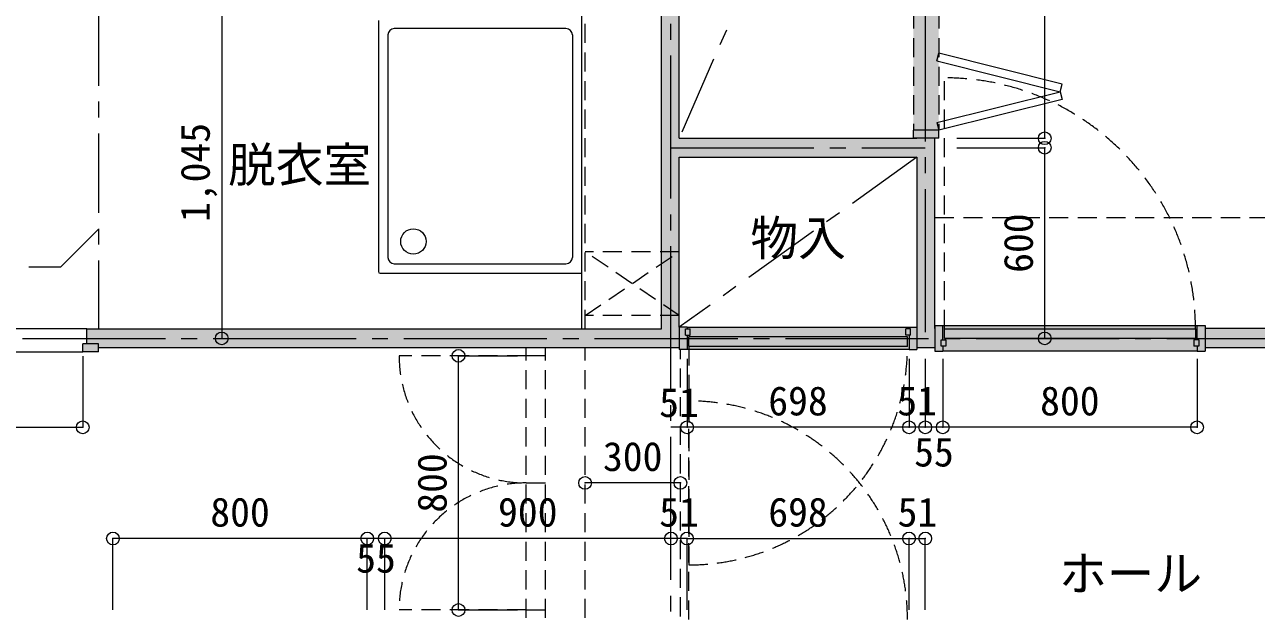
# Model space of a CAD drawing. Units: millimetres at full size, sheet at 1:50. Extents: x -9674 to 9699, y -6794 to 6791.
# Drawn here: x -10 to 3864, y -91 to 1759 of the extents above; entities that cross this region are included whole.
import ezdxf
from ezdxf.enums import TextEntityAlignment as Align

# ---------------------------------------------------------------- set-up
doc = ezdxf.new("R2010")
doc.units = ezdxf.units.MM
doc.header["$LTSCALE"] = 50
doc.header["$PDMODE"] = 32
doc.header["$PDSIZE"] = 40
for name, pattern in [('CHAIN1', [8, 5, -1, 1, -1]), ('CHAIN2', [12, 9, -1, 1, -1]), ('DASHED1', [1.8, 1.2, -0.6])]:
    doc.linetypes.add(name, pattern=pattern)
for name, color, linetype, lineweight in [('1-0_芯', 7, 'CHAIN2', 9), ('1-2_間仕切', 3, 'Continuous', 18), ('1-3_建具', 3, 'Continuous', 18), ('1-5_設備', 7, 'Continuous', 9), ('1-7_その他', 7, 'DASHED1', 9), ('1-A_文字', 7, 'Continuous', 9), ('1-B_寸法', 7, 'Continuous', 9), ('1-C_梁', 7, 'DASHED1', 9), ('1-D_記号', 7, 'CHAIN1', 9)]:
    doc.layers.add(name, color=color, linetype=linetype, lineweight=lineweight)
doc.layers.add('4-2', color=4, linetype='Continuous')
doc.styles.add('ＭＳ ゴシック', font='')
doc.styles.get('ＭＳ ゴシック').set_extended_font_data('MS Gothic')

msp = doc.modelspace()

# ---------------------------------------------------------------- linework, layer by layer
at = {"layer": '1-0_芯'}
for p, q in [((2022.5, -4188.13), (2022.5, 4241.87)), ((2822.5, 4241.87), (2822.5, 771.87)), ((2022.5, 1371.87), (2822.5, 1371.87)), ((-8417.5, 771.87), (8192.5, 771.87))]:
    msp.add_line(p, q, dxfattribs=at)
at = {"layer": '1-2_間仕切'}
for p, q in [((2048.5, 1401.87), (2048.5, 3131.87)), ((1992.5, 801.87), (1992.5, 1786.87)), ((2048.5, 1401.87), (2796.5, 1401.87)), ((2852.5, 802.87), (2852.5, 1401.87)), ((2048.5, 806.87), (2048.5, 1341.87)), ((185, 754.37), (185, 801.87)), ((185, 801.87), (1992.5, 801.87)), ((5227.5, 802.87), (3702.5, 802.87)), ((2048.5, 741.87), (222.5, 741.87)), ((2852.5, 741.87), (2796.5, 741.87)), ((5227.5, 741.87), (3702.5, 741.87))]:
    msp.add_line(p, q, dxfattribs=at)
msp.add_lwpolyline([(2048.5, 1341.87), (2796.5, 1341.87), (2796.5, 801.87)], dxfattribs=at)
at = {"layer": '1-3_建具', "color": 7, "linetype": 'DASHED1', "lineweight": 9}
for p, q in [((2785, 2976.87), (2785, 1426.87)), ((2865, 2976.87), (2865, 1426.87)), ((2882.5, 801.87), (2882.5, 1591.87)), ((1567.5, -108.13), (1567.5, 741.87)), ((1627.5, -108.13), (1627.5, 741.87)), ((2078.5, 746.87), (2078.5, 58.87)), ((1567.5, 716.87), (1167.5, 716.87)), ((1627.5, 716.87), (1567.5, 716.87)), ((2078.5, -113.13), (2078.5, 574.87)), ((1567.5, 316.87), (1627.5, 316.87)), ((1567.5, -83.13), (1167.5, -83.13)), ((1567.5, -83.13), (1627.5, -83.13))]:
    msp.add_line(p, q, dxfattribs=at)
at = {"layer": '1-3_建具', "color": 7, "lineweight": 9}
for p, q in [((2858.94, 1645.15), (2865, 1669.4)), ((3253.06, 1572.39), (2865, 1669.4)), ((2858.94, 1645.15), (3246.99, 1548.14)), ((3246.99, 1548.14), (3253.06, 1572.39)), ((2858.94, 1451.12), (2865, 1426.87)), ((2865, 1426.87), (2785, 1426.87)), ((2785, 1401.87), (2785, 1426.87)), ((2865, 1401.87), (2785, 1401.87)), ((2865, 1401.87), (2865, 1426.87)), ((185, 801.87), (-590, 801.87)), ((2073.5, 806.87), (2771.5, 806.87)), ((2877.5, 811.87), (3677.5, 811.87)), ((2771.5, 736.87), (2073.5, 736.87)), ((-577.5, 729.37), (172.5, 729.37)), ((3677.5, 731.87), (2877.5, 731.87))]:
    msp.add_line(p, q, dxfattribs=at)
at = {"layer": '1-3_建具'}
for p, q in [((2068.5, 801.87), (2083.5, 801.87)), ((2068.5, 781.87), (2068.5, 801.87)), ((2068.5, 781.87), (2083.5, 781.87)), ((2073.5, 806.87), (2073.5, 801.87)), ((2073.5, 781.87), (2073.5, 736.87)), ((2078.5, 746.87), (2078.5, 776.87)), ((2766.5, 776.87), (2078.5, 776.87)), ((2083.5, 781.87), (2083.5, 801.87)), ((2761.5, 781.87), (2761.5, 801.87)), ((2776.5, 801.87), (2761.5, 801.87)), ((2776.5, 781.87), (2761.5, 781.87)), ((2766.5, 746.87), (2766.5, 776.87)), ((2771.5, 806.87), (2771.5, 801.87)), ((2771.5, 781.87), (2771.5, 736.87)), ((2776.5, 781.87), (2776.5, 801.87)), ((2852.5, 811.87), (2852.5, 731.87)), ((2852.5, 811.87), (2877.5, 811.87)), ((2877.5, 766.87), (2877.5, 811.87)), ((2882.5, 771.87), (2882.5, 801.87)), ((2882.5, 801.87), (3672.5, 801.87)), ((3672.5, 801.87), (3672.5, 771.87)), ((3677.5, 766.87), (3677.5, 811.87)), ((172.5, 729.37), (172.5, 754.37)), ((222.5, 754.37), (172.5, 754.37)), ((222.5, 729.37), (222.5, 754.37)), ((2073.5, 736.87), (2048.5, 736.87)), ((2078.5, 746.87), (2766.5, 746.87)), ((2771.5, 736.87), (2796.5, 736.87)), ((2872.5, 766.87), (2887.5, 766.87)), ((2872.5, 746.87), (2872.5, 766.87)), ((2887.5, 746.87), (2872.5, 746.87)), ((2877.5, 746.87), (2877.5, 731.87)), ((3672.5, 771.87), (2882.5, 771.87)), ((2887.5, 766.87), (2887.5, 746.87)), ((3667.5, 766.87), (3667.5, 746.87)), ((3682.5, 766.87), (3667.5, 766.87)), ((3682.5, 746.87), (3667.5, 746.87)), ((3677.5, 746.87), (3677.5, 731.87)), ((3682.5, 766.87), (3682.5, 746.87)), ((222.5, 729.37), (172.5, 729.37)), ((2852.5, 731.87), (2877.5, 731.87)), ((3677.5, 731.87), (3702.5, 731.87))]:
    msp.add_line(p, q, dxfattribs=at)
at = {"layer": '1-3_建具', "color": 7, "lineweight": 9}
msp.add_lwpolyline([(2858.94, 1451.12), (3246.99, 1548.14), (3253.06, 1523.88), (2865, 1426.87)], dxfattribs=at)
at = {"layer": '1-3_建具'}
for points in [[(2073.5, 806.87), (2048.5, 806.87), (2048.5, 736.87)], [(2771.5, 806.87), (2796.5, 806.87), (2796.5, 736.87)], [(3677.5, 811.87), (3702.5, 811.87), (3702.5, 731.87)]]:
    msp.add_lwpolyline(points, dxfattribs=at)
at = {"layer": '1-3_建具', "color": 7, "linetype": 'DASHED1', "lineweight": 9}
for centre, radius, start, end in [((2882.5, 801.87), 790, 360, 90), ((2078.5, 746.87), 688, 270, 0), ((1567.5, 716.87), 400, 180, 270), ((2078.5, -113.13), 688, 0, 90), ((1567.5, -83.13), 400, 90, 180)]:
    msp.add_arc(centre, radius, start, end, dxfattribs=at)
at = {"layer": '1-5_設備'}
for p, q in [((1742.5, 801.87), (1742.5, 1786.87)), ((1102.5, 1771.87), (1102.5, 981.87)), ((1692.5, 1746.87), (1152.5, 1746.87)), ((1132.5, 1726.87), (1132.5, 1026.87)), ((1712.5, 1726.87), (1712.5, 1026.87)), ((1107.5, 976.87), (1742.5, 976.87)), ((1152.5, 1006.87), (1692.5, 1006.87))]:
    msp.add_line(p, q, dxfattribs=at)
msp.add_circle((1212.5, 1076.87), 40, dxfattribs=at)
for centre, radius, start, end in [((1152.5, 1726.87), 20, 90, 180), ((1692.5, 1726.87), 20, 0, 90), ((1152.5, 1026.87), 20, 180, 270), ((1692.5, 1026.87), 20, 270, 0), ((1107.5, 981.87), 5, 180, 270)]:
    msp.add_arc(centre, radius, start, end, dxfattribs=at)
at = {"layer": '1-7_その他', "color": 4, "linetype": 'CHAIN1'}
for p, q in [((2796.5, 3116.87), (2048.5, 1401.87)), ((2796.5, 1341.87), (2048.5, 806.87))]:
    msp.add_line(p, q, dxfattribs=at)
at = {"layer": '1-7_その他'}
for p, q in [((2048.5, 1044.28), (1752.5, 1044.28)), ((1752.5, 844.28), (2048.5, 1044.28)), ((2048.5, 844.28), (1752.5, 1044.28)), ((2048.5, 844.28), (1752.5, 844.28))]:
    msp.add_line(p, q, dxfattribs=at)
at = {"layer": '1-A_文字'}
for q in [(222.5, 1115.6), (2.56, 995.66)]:
    msp.add_line((102.56, 995.66), q, dxfattribs=at)
at = {"layer": '1-B_寸法'}
for p, q in [((3198.46, 1401.87), (3198.46, 3001.87)), ((609.59, 1816.87), (609.59, 771.87)), ((2921.61, 1401.87), (3198.46, 1401.87)), ((2921.61, 1371.87), (3198.46, 1371.87)), ((3198.46, 771.87), (3198.46, 1371.87)), ((172.5, 715.99), (172.5, 491.87)), ((1354.37, -83.13), (1354.37, 716.87)), ((1354.37, 716.87), (1539.82, 716.87)), ((2073.5, 707.86), (2073.5, 491.87)), ((2771.5, 707.86), (2771.5, 491.87)), ((2822.5, 707.86), (2822.5, 491.87)), ((2877.5, 707.86), (2877.5, 491.87)), ((3677.5, 707.86), (3677.5, 491.87)), ((-577.5, 491.87), (172.5, 491.87)), ((2073.5, 491.87), (2022.5, 491.87)), ((2771.5, 491.87), (2073.5, 491.87)), ((2822.5, 491.87), (2771.5, 491.87)), ((2877.5, 491.87), (2822.5, 491.87)), ((3677.5, 491.87), (2877.5, 491.87)), ((2052.5, 316.87), (1752.5, 316.87)), ((1067.5, 141.87), (267.5, 141.87)), ((267.5, -82.25), (267.5, 141.87)), ((1067.5, -82.25), (1067.5, 141.87)), ((1122.5, 141.87), (1067.5, 141.87)), ((1122.5, -82.25), (1122.5, 141.87)), ((2022.5, 141.87), (1122.5, 141.87)), ((2073.5, 141.87), (2022.5, 141.87)), ((2073.5, -82.25), (2073.5, 141.87)), ((2073.5, 141.87), (2771.5, 141.87)), ((2771.5, -82.25), (2771.5, 141.87)), ((2771.5, 141.87), (2822.5, 141.87)), ((2822.5, -82.25), (2822.5, 141.87)), ((1354.37, -83.13), (1539.82, -83.13))]:
    msp.add_line(p, q, dxfattribs=at)
at = {"layer": '1-B_寸法', "color": 3}
for p in [(3198.46, 1401.87), (3198.46, 1371.87), (609.59, 771.87), (3198.46, 771.87), (1354.37, 716.87), (172.5, 491.87), (2073.5, 491.87), (2771.5, 491.87), (2822.5, 491.87), (2877.5, 491.87), (3677.5, 491.87), (1752.5, 316.87), (2052.5, 316.87), (267.5, 141.87), (1067.5, 141.87), (1122.5, 141.87), (2022.5, 141.87), (2073.5, 141.87), (2771.5, 141.87), (2822.5, 141.87), (1354.37, -83.13)]:
    msp.add_point(p, dxfattribs=at)
at = {"layer": '1-C_梁'}
for p, q in [((1752.5, 801.87), (1752.5, 1786.87)), ((2852.5, 1151.87), (6182.5, 1151.87)), ((1752.5, -108.13), (1752.5, 741.87)), ((2052.5, -103.13), (2052.5, 736.87))]:
    msp.add_line(p, q, dxfattribs=at)
at = {"layer": '1-D_記号'}
msp.add_line((222.5, 1816.87), (222.5, 801.87), dxfattribs=at)
at = {"layer": '4-2'}
for points in [[(1992.5, 3116.87), (2048.5, 3116.87), (1992.5, 801.87), (2048.5, 1401.87)], [(2785, 1401.87), (2865, 1401.87), (2785, 3001.87), (2865, 3001.87)], [(2048.5, 1401.87), (2048.5, 741.87), (1992.5, 801.87)], [(2048.5, 1341.87), (2048.5, 1401.87), (2796.5, 1341.87), (2796.5, 1401.87)], [(2796.5, 741.87), (2852.5, 741.87), (2796.5, 1401.87), (2852.5, 1401.87)], [(185, 754.37), (185, 801.87), (1992.5, 801.87)], [(1992.5, 801.87), (222.5, 754.37), (185, 754.37)], [(1992.5, 801.87), (2048.5, 741.87), (222.5, 741.87)], [(1992.5, 801.87), (222.5, 741.87), (222.5, 754.37)], [(2796.5, 736.87), (2796.5, 806.87), (2048.5, 736.87), (2048.5, 806.87)], [(2852.5, 731.87), (2852.5, 811.87), (3702.5, 731.87), (3702.5, 811.87)], [(3702.5, 741.87), (3702.5, 802.87), (5227.5, 741.87), (5227.5, 802.87)], [(172.5, 729.37), (172.5, 754.37), (222.5, 729.37), (222.5, 754.37)]]:
    msp.add_solid(points, dxfattribs=at)

# ---------------------------------------------------------------- texts
at = {"layer": '1-A_文字', "style": 'ＭＳ ゴシック'}
for s, p in [('脱衣室', (629.78, 1230.23)), ('物入', (2272.5, 999.37)), ('ホール', (3243.15, -56.02))]:
    msp.add_text(s, height=110, dxfattribs=at).set_placement(p, align=Align.BOTTOM_LEFT)
at = {"layer": '1-B_寸法', "style": 'ＭＳ ゴシック'}
for s, p in [('1,045', (599.59, 1138.12)), ('600', (3188.46, 978.12)), ('800', (1344.37, 223.12))]:
    msp.add_text(s, height=91.64, rotation=90, dxfattribs=at).set_placement(p, align=Align.BOTTOM_LEFT)
for s, p in [('698', (2328.75, 501.87)), ('800', (3183.75, 501.87)), ('51', (1985.5, 496.74)), ('51', (2734.5, 501.87)), ('300', (1808.75, 326.87)), ('55', (2787.5, 341.04)), ('800', (573.75, 151.87)), ('900', (1478.75, 151.87)), ('51', (1985.5, 151.87)), ('698', (2328.75, 151.87)), ('51', (2735.5, 151.87)), ('55', (1032.5, 6.87))]:
    msp.add_text(s, height=91.64, dxfattribs=at).set_placement(p, align=Align.BOTTOM_LEFT)

doc.saveas('drawing.dxf')
